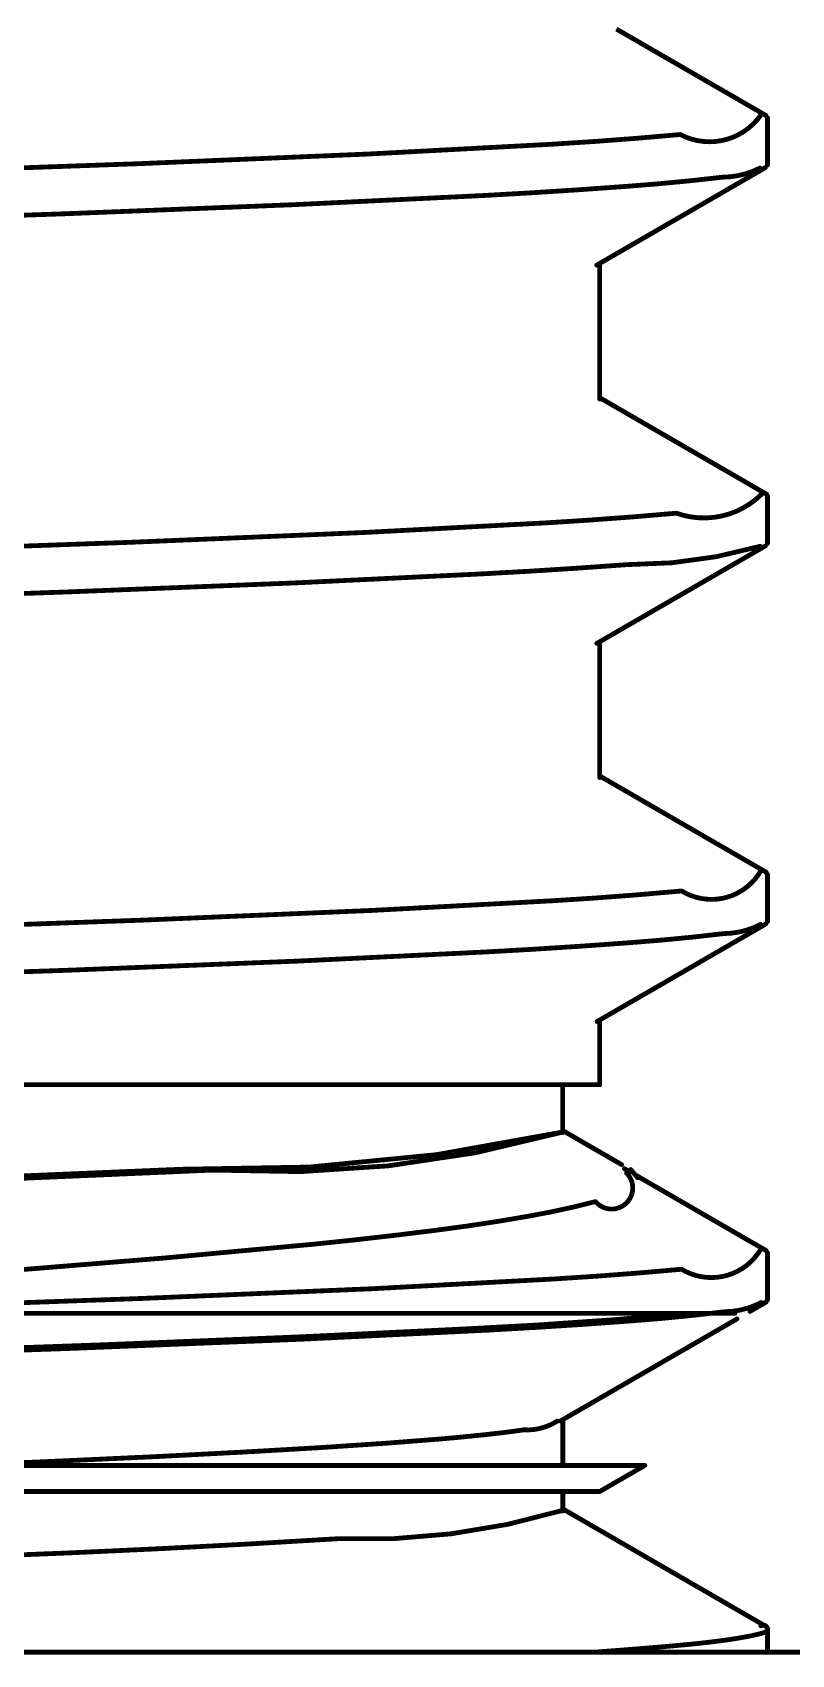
# Model space of a CAD drawing. Header units: inches. Extents: x 90 to 149.8, y 48.7 to 115.2.
# Drawn here: x 122.495 to 124.503, y 99.321 to 103.609 of the extents above; entities that cross this region are included whole.
import ezdxf

# ---------------------------------------------------------------- set-up
doc = ezdxf.new("R2010")
doc.units = ezdxf.units.IN
doc.layers.add('Mechanical 2', color=216, linetype='Continuous')

msp = doc.modelspace()

# ---------------------------------------------------------------- linework, layer by layer
at = {"layer": 'Mechanical 2'}
for points in [[(124.0394, 103.6177, 0.0127, 0.0127, 0), (124.0833, 103.5923, 0.0127, 0.0127, 0)], [(124.0833, 103.5923, 0.0127, 0.0127, 0), (124.1272, 103.5669, 0.0127, 0.0127, 0)], [(124.1272, 103.5669, 0.0127, 0.0127, 0), (124.1712, 103.5415, 0.0127, 0.0127, 0)], [(124.1712, 103.5415, 0.0127, 0.0127, 0), (124.2151, 103.5162, 0.0127, 0.0127, 0)], [(124.2151, 103.5162, 0.0127, 0.0127, 0), (124.259, 103.4908, 0.0127, 0.0127, 0)], [(124.259, 103.4908, 0.0127, 0.0127, 0), (124.303, 103.4654, 0.0127, 0.0127, 0)], [(124.303, 103.4654, 0.0127, 0.0127, 0), (124.3469, 103.44, 0.0127, 0.0127, 0)], [(124.3469, 103.44, 0.0127, 0.0127, 0), (124.4348, 103.3892, 0.0127, 0.0127, 0)], [(124.4214, 103.3902, 0.0127, 0.0127, -0.37765), (124.2083, 103.3388, 0.0127, 0.0127, 0)], [(124.439, 103.2581, 0.0127, 0.0127, 0), (124.439, 103.3831, 0.0127, 0.0127, 0)], [(124.2083, 103.3388, 0.0127, 0.0127, -0.008224), (123.8678, 103.3131, 0.0127, 0.0127, 0)], [(123.3862, 103.2874, 0.0127, 0.0127, 0), (123.8678, 103.3131, 0.0127, 0.0127, 0)], [(122.0522, 103.236, 0.0127, 0.0127, 0), (122.7757, 103.2617, 0.0127, 0.0127, 0)], [(122.7757, 103.2617, 0.0127, 0.0127, 0), (123.3862, 103.2874, 0.0127, 0.0127, 0)], [(124.4194, 103.2502, 0.0127, 0.0127, -0.116021), (124.3196, 103.226, 0.0127, 0.0127, 0)], [(124.3887, 103.2255, 0.0127, 0.0127, 0), (124.4333, 103.2512, 0.0127, 0.0127, 0)], [(124.3196, 103.226, 0.0127, 0.0127, -0.011476), (124.0663, 103.2018, 0.0127, 0.0127, 0)], [(124.3441, 103.1997, 0.0127, 0.0127, 0), (124.3887, 103.2255, 0.0127, 0.0127, 0)], [(123.1853, 103.1533, 0.0127, 0.0127, 0), (123.6867, 103.1775, 0.0127, 0.0127, 0)], [(124.0663, 103.2018, 0.0127, 0.0127, -0.005451), (123.6867, 103.1775, 0.0127, 0.0127, 0)], [(124.255, 103.1482, 0.0127, 0.0127, 0), (124.2996, 103.1739, 0.0127, 0.0127, 0)], [(124.2996, 103.1739, 0.0127, 0.0127, 0), (124.3441, 103.1997, 0.0127, 0.0127, 0)], [(121.8681, 103.1049, 0.0127, 0.0127, 0), (122.5745, 103.1291, 0.0127, 0.0127, 0)], [(122.5745, 103.1291, 0.0127, 0.0127, 0), (123.1853, 103.1533, 0.0127, 0.0127, 0)], [(124.1659, 103.0967, 0.0127, 0.0127, 0), (124.2104, 103.1224, 0.0127, 0.0127, 0)], [(124.2104, 103.1224, 0.0127, 0.0127, 0), (124.255, 103.1482, 0.0127, 0.0127, 0)], [(124.1213, 103.0709, 0.0127, 0.0127, 0), (124.1659, 103.0967, 0.0127, 0.0127, 0)], [(123.9876, 102.9936, 0.0127, 0.0127, 0), (124.0767, 103.0451, 0.0127, 0.0127, 0)], [(124.0767, 103.0451, 0.0127, 0.0127, 0), (124.1213, 103.0709, 0.0127, 0.0127, 0)], [(123.9954, 102.6392, 0.0127, 0.0127, 0), (123.9954, 102.9981, 0.0127, 0.0127, 0)], [(123.9954, 102.643, 0.0127, 0.0127, 0), (124.0396, 102.6175, 0.0127, 0.0127, 0)], [(124.0396, 102.6175, 0.0127, 0.0127, 0), (124.0837, 102.592, 0.0127, 0.0127, 0)], [(124.0837, 102.592, 0.0127, 0.0127, 0), (124.1278, 102.5665, 0.0127, 0.0127, 0)], [(124.1278, 102.5665, 0.0127, 0.0127, 0), (124.1719, 102.541, 0.0127, 0.0127, 0)], [(124.1719, 102.541, 0.0127, 0.0127, 0), (124.216, 102.5155, 0.0127, 0.0127, 0)], [(124.216, 102.5155, 0.0127, 0.0127, 0), (124.2602, 102.49, 0.0127, 0.0127, 0)], [(124.2602, 102.49, 0.0127, 0.0127, 0), (124.3043, 102.4645, 0.0127, 0.0127, 0)], [(124.3043, 102.4645, 0.0127, 0.0127, 0), (124.3484, 102.439, 0.0127, 0.0127, 0)], [(124.3484, 102.439, 0.0127, 0.0127, 0), (124.4366, 102.388, 0.0127, 0.0127, 0)], [(124.4244, 102.389, 0.0127, 0.0127, -0.290541), (124.1983, 102.3378, 0.0127, 0.0127, 0)], [(124.439, 102.2581, 0.0127, 0.0127, 0), (124.439, 102.3831, 0.0127, 0.0127, 0)], [(123.3707, 102.2867, 0.0127, 0.0127, 0), (123.8541, 102.3123, 0.0127, 0.0127, 0)], [(124.1983, 102.3378, 0.0127, 0.0127, -0.007897), (123.8541, 102.3123, 0.0127, 0.0127, 0)], [(122.7599, 102.2611, 0.0127, 0.0127, 0), (123.3707, 102.2867, 0.0127, 0.0127, 0)], [(122.0376, 102.2355, 0.0127, 0.0127, 0), (122.7599, 102.2611, 0.0127, 0.0127, 0)], [(124.4197, 102.2503, 0.0127, 0.0127, -0.071961), (124.0674, 102.2018, 0.0127, 0.0127, 0)], [(124.3442, 102.1997, 0.0127, 0.0127, 0), (124.3888, 102.2255, 0.0127, 0.0127, 0)], [(124.3888, 102.2255, 0.0127, 0.0127, 0), (124.4334, 102.2512, 0.0127, 0.0127, 0)], [(123.1868, 102.1534, 0.0127, 0.0127, 0), (123.6881, 102.1776, 0.0127, 0.0127, 0)], [(124.0674, 102.2018, 0.0127, 0.0127, -0.005466), (123.6881, 102.1776, 0.0127, 0.0127, 0)], [(124.2997, 102.174, 0.0127, 0.0127, 0), (124.3442, 102.1997, 0.0127, 0.0127, 0)], [(122.5759, 102.1292, 0.0127, 0.0127, 0), (123.1868, 102.1534, 0.0127, 0.0127, 0)], [(124.2105, 102.1224, 0.0127, 0.0127, 0), (124.2551, 102.1482, 0.0127, 0.0127, 0)], [(124.2551, 102.1482, 0.0127, 0.0127, 0), (124.2997, 102.174, 0.0127, 0.0127, 0)], [(121.8695, 102.105, 0.0127, 0.0127, 0), (122.5759, 102.1292, 0.0127, 0.0127, 0)], [(124.1214, 102.0709, 0.0127, 0.0127, 0), (124.166, 102.0967, 0.0127, 0.0127, 0)], [(124.166, 102.0967, 0.0127, 0.0127, 0), (124.2105, 102.1224, 0.0127, 0.0127, 0)], [(124.0768, 102.0451, 0.0127, 0.0127, 0), (124.1214, 102.0709, 0.0127, 0.0127, 0)], [(123.9877, 101.9936, 0.0127, 0.0127, 0), (124.0768, 102.0451, 0.0127, 0.0127, 0)], [(123.9954, 101.639, 0.0127, 0.0127, 0), (123.9954, 101.9981, 0.0127, 0.0127, 0)], [(123.9954, 101.6431, 0.0127, 0.0127, 0), (124.0395, 101.6176, 0.0127, 0.0127, 0)], [(124.0395, 101.6176, 0.0127, 0.0127, 0), (124.0835, 101.5922, 0.0127, 0.0127, 0)], [(124.0835, 101.5922, 0.0127, 0.0127, 0), (124.1275, 101.5667, 0.0127, 0.0127, 0)], [(124.1275, 101.5667, 0.0127, 0.0127, 0), (124.1715, 101.5413, 0.0127, 0.0127, 0)], [(124.1715, 101.5413, 0.0127, 0.0127, 0), (124.2156, 101.5158, 0.0127, 0.0127, 0)], [(124.2156, 101.5158, 0.0127, 0.0127, 0), (124.2596, 101.4904, 0.0127, 0.0127, 0)], [(124.2596, 101.4904, 0.0127, 0.0127, 0), (124.3036, 101.4649, 0.0127, 0.0127, 0)], [(124.3036, 101.4649, 0.0127, 0.0127, 0), (124.3477, 101.4395, 0.0127, 0.0127, 0)], [(124.3477, 101.4395, 0.0127, 0.0127, 0), (124.4357, 101.3886, 0.0127, 0.0127, 0)], [(124.4203, 101.3907, 0.0127, 0.0127, -0.419215), (124.2121, 101.3392, 0.0127, 0.0127, 0)], [(124.439, 101.2581, 0.0127, 0.0127, 0), (124.439, 101.3831, 0.0127, 0.0127, 0)], [(124.2121, 101.3392, 0.0127, 0.0127, -0.008352), (123.8729, 101.3134, 0.0127, 0.0127, 0)], [(122.7816, 101.2619, 0.0127, 0.0127, 0), (123.3921, 101.2877, 0.0127, 0.0127, 0)], [(123.3921, 101.2877, 0.0127, 0.0127, 0), (123.8729, 101.3134, 0.0127, 0.0127, 0)], [(122.0577, 101.2361, 0.0127, 0.0127, 0), (122.7816, 101.2619, 0.0127, 0.0127, 0)], [(124.421, 101.2508, 0.0127, 0.0127, -0.11862), (124.3238, 101.2265, 0.0127, 0.0127, 0)], [(124.3898, 101.226, 0.0127, 0.0127, 0), (124.4343, 101.2518, 0.0127, 0.0127, 0)], [(124.0729, 101.2023, 0.0127, 0.0127, -0.005539), (123.6947, 101.178, 0.0127, 0.0127, 0)], [(124.3238, 101.2265, 0.0127, 0.0127, -0.011904), (124.0729, 101.2023, 0.0127, 0.0127, 0)], [(124.3006, 101.1745, 0.0127, 0.0127, 0), (124.3452, 101.2002, 0.0127, 0.0127, 0)], [(124.3452, 101.2002, 0.0127, 0.0127, 0), (124.3898, 101.226, 0.0127, 0.0127, 0)], [(122.5831, 101.1294, 0.0127, 0.0127, 0), (123.1941, 101.1537, 0.0127, 0.0127, 0)], [(123.1941, 101.1537, 0.0127, 0.0127, 0), (123.6947, 101.178, 0.0127, 0.0127, 0)], [(124.2115, 101.1229, 0.0127, 0.0127, 0), (124.256, 101.1487, 0.0127, 0.0127, 0)], [(124.256, 101.1487, 0.0127, 0.0127, 0), (124.3006, 101.1745, 0.0127, 0.0127, 0)], [(121.8759, 101.1052, 0.0127, 0.0127, 0), (122.5831, 101.1294, 0.0127, 0.0127, 0)], [(124.1669, 101.0972, 0.0127, 0.0127, 0), (124.2115, 101.1229, 0.0127, 0.0127, 0)], [(124.0778, 101.0457, 0.0127, 0.0127, 0), (124.1223, 101.0714, 0.0127, 0.0127, 0)], [(124.1223, 101.0714, 0.0127, 0.0127, 0), (124.1669, 101.0972, 0.0127, 0.0127, 0)], [(123.9886, 100.9941, 0.0127, 0.0127, 0), (124.0778, 101.0457, 0.0127, 0.0127, 0)], [(123.9954, 100.827, 0.0127, 0.0127, 0), (123.9954, 100.9981, 0.0127, 0.0127, 0)], [(120.9607, 100.827, 0.0127, 0.0127, 0), (123.9954, 100.827, 0.0127, 0.0127, 0)], [(123.8972, 100.7005, 0.0127, 0.0127, 0), (123.8972, 100.827, 0.0127, 0.0127, 0)], [(123.8972, 100.7019, 0.0127, 0.0127, -0.060161), (122.8881, 100.6035, 0.0127, 0.0127, 0)], [(123.8937, 100.7008, 0.0127, 0.0127, -0.083409), (122.9703, 100.6013, 0.0127, 0.0127, 0)], [(123.8972, 100.706, 0.0127, 0.0127, 0), (124.0532, 100.6158, 0.0127, 0.0127, 0)], [(121.7158, 100.5543, 0.0127, 0.0127, 0), (122.8881, 100.6035, 0.0127, 0.0127, 0)], [(121.8142, 100.5515, 0.0127, 0.0127, 0), (122.9703, 100.6013, 0.0127, 0.0127, 0)], [(124.0664, 100.5934, 0.0127, 0.0127, -1.041909), (123.9841, 100.5181, 0.0127, 0.0127, 0)], [(124.0607, 100.6051, 0.0127, 0.0127, 0), (124.0754, 100.5966, 0.0127, 0.0127, 0)], [(124.0773, 100.6027, 0.0127, 0.0127, 0), (124.0959, 100.581, 0.0127, 0.0127, 0)], [(124.0895, 100.5885, 0.0127, 0.0127, 0), (124.1241, 100.5685, 0.0127, 0.0127, 0)], [(124.1241, 100.5685, 0.0127, 0.0127, 0), (124.1933, 100.5285, 0.0127, 0.0127, 0)], [(123.9841, 100.5181, 0.0127, 0.0127, -0.020291), (123.8112, 100.4802, 0.0127, 0.0127, 0)], [(124.1933, 100.5285, 0.0127, 0.0127, 0), (124.2279, 100.5085, 0.0127, 0.0127, 0)], [(124.2279, 100.5085, 0.0127, 0.0127, 0), (124.2624, 100.4885, 0.0127, 0.0127, 0)], [(123.8112, 100.4802, 0.0127, 0.0127, -0.012802), (123.5624, 100.4423, 0.0127, 0.0127, 0)], [(124.2624, 100.4885, 0.0127, 0.0127, 0), (124.297, 100.4685, 0.0127, 0.0127, 0)], [(124.297, 100.4685, 0.0127, 0.0127, 0), (124.3316, 100.4485, 0.0127, 0.0127, 0)], [(123.5624, 100.4423, 0.0127, 0.0127, -0.007043), (123.2372, 100.4053, 0.0127, 0.0127, 0)], [(124.3316, 100.4485, 0.0127, 0.0127, 0), (124.3662, 100.4285, 0.0127, 0.0127, 0)], [(124.3662, 100.4285, 0.0127, 0.0127, 0), (124.4354, 100.3886, 0.0127, 0.0127, 0)], [(122.8434, 100.3689, 0.0127, 0.0127, 0), (123.2372, 100.4053, 0.0127, 0.0127, 0)], [(124.4204, 100.3907, 0.0127, 0.0127, -0.415912), (124.2118, 100.3392, 0.0127, 0.0127, 0)], [(124.439, 100.2581, 0.0127, 0.0127, 0), (124.439, 100.3831, 0.0127, 0.0127, 0)], [(122.3866, 100.3317, 0.0127, 0.0127, 0), (122.8434, 100.3689, 0.0127, 0.0127, 0)], [(124.2118, 100.3392, 0.0127, 0.0127, -0.008342), (123.8725, 100.3134, 0.0127, 0.0127, 0)], [(123.3916, 100.2876, 0.0127, 0.0127, 0), (123.8725, 100.3134, 0.0127, 0.0127, 0)], [(122.0573, 100.2361, 0.0127, 0.0127, 0), (122.7812, 100.2619, 0.0127, 0.0127, 0)], [(122.7812, 100.2619, 0.0127, 0.0127, 0), (123.3916, 100.2876, 0.0127, 0.0127, 0)], [(124.4222, 100.2513, 0.0127, 0.0127, -0.120455), (124.3271, 100.227, 0.0127, 0.0127, 0)], [(124.3925, 100.2276, 0.0127, 0.0127, 0), (124.4351, 100.2522, 0.0127, 0.0127, 0)], [(121.4391, 100.2228, 0.0127, 0.0127, 0), (124.3526, 100.2228, 0.0127, 0.0127, 0)], [(124.2345, 100.2228, 0.0127, 0.0127, -0.011223), (123.6351, 100.1812, 0.0127, 0.0127, 0)], [(124.3271, 100.227, 0.0127, 0.0127, -0.012255), (124.0779, 100.2026, 0.0127, 0.0127, 0)], [(124.3119, 100.181, 0.0127, 0.0127, 0), (124.3586, 100.208, 0.0127, 0.0127, 0)], [(123.199, 100.1603, 0.0127, 0.0127, 0), (123.6351, 100.1812, 0.0127, 0.0127, 0)], [(123.2008, 100.154, 0.0127, 0.0127, 0), (123.701, 100.1783, 0.0127, 0.0127, 0)], [(124.0779, 100.2026, 0.0127, 0.0127, -0.005609), (123.701, 100.1783, 0.0127, 0.0127, 0)], [(124.2652, 100.154, 0.0127, 0.0127, 0), (124.3119, 100.181, 0.0127, 0.0127, 0)], [(121.882, 100.1054, 0.0127, 0.0127, 0), (122.5898, 100.1297, 0.0127, 0.0127, 0)], [(122.0915, 100.1187, 0.0127, 0.0127, 0), (122.6815, 100.1395, 0.0127, 0.0127, 0)], [(122.5898, 100.1297, 0.0127, 0.0127, 0), (123.2008, 100.154, 0.0127, 0.0127, 0)], [(122.6815, 100.1395, 0.0127, 0.0127, 0), (123.199, 100.1603, 0.0127, 0.0127, 0)], [(124.1251, 100.073, 0.0127, 0.0127, 0), (124.2185, 100.127, 0.0127, 0.0127, 0)], [(124.2185, 100.127, 0.0127, 0.0127, 0), (124.2652, 100.154, 0.0127, 0.0127, 0)], [(124.0317, 100.0191, 0.0127, 0.0127, 0), (124.0784, 100.046, 0.0127, 0.0127, 0)], [(124.0784, 100.046, 0.0127, 0.0127, 0), (124.1251, 100.073, 0.0127, 0.0127, 0)], [(123.8916, 99.9381, 0.0127, 0.0127, 0), (123.985, 99.9921, 0.0127, 0.0127, 0)], [(123.985, 99.9921, 0.0127, 0.0127, 0), (124.0317, 100.0191, 0.0127, 0.0127, 0)], [(123.7948, 99.9146, 0.0127, 0.0127, -0.00779), (123.7011, 99.9029, 0.0127, 0.0127, 0)], [(123.8835, 99.9381, 0.0127, 0.0127, -0.157006), (123.7948, 99.9146, 0.0127, 0.0127, 0)], [(123.8977, 99.8206, 0.0127, 0.0127, 0), (123.8977, 99.9416, 0.0127, 0.0127, 0)], [(123.0526, 99.8559, 0.0127, 0.0127, 0), (123.2548, 99.8676, 0.0127, 0.0127, 0)], [(123.2548, 99.8676, 0.0127, 0.0127, 0), (123.4316, 99.8794, 0.0127, 0.0127, 0)], [(123.4316, 99.8794, 0.0127, 0.0127, 0), (123.5809, 99.8911, 0.0127, 0.0127, 0)], [(123.7011, 99.9029, 0.0127, 0.0127, -0.005899), (123.5809, 99.8911, 0.0127, 0.0127, 0)], [(118.4328, 99.8206, 0.0127, 0.0127, 0), (124.1146, 99.8206, 0.0127, 0.0127, 0)], [(122.2989, 99.8206, 0.0127, 0.0127, 0), (122.5712, 99.8324, 0.0127, 0.0127, 0)], [(122.5712, 99.8324, 0.0127, 0.0127, 0), (122.8254, 99.8441, 0.0127, 0.0127, 0)], [(122.8254, 99.8441, 0.0127, 0.0127, 0), (123.0526, 99.8559, 0.0127, 0.0127, 0)], [(123.9954, 99.7517, 0.0127, 0.0127, 0), (124.1146, 99.8206, 0.0127, 0.0127, 0)], [(118.2034, 99.7517, 0.0127, 0.0127, 0), (123.9954, 99.7517, 0.0127, 0.0127, 0)], [(123.8977, 99.7004, 0.0127, 0.0127, 0), (123.8977, 99.7517, 0.0127, 0.0127, 0)], [(123.8974, 99.7017, 0.0127, 0.0127, -0.081924), (123.3017, 99.6268, 0.0127, 0.0127, 0)], [(123.8977, 99.7057, 0.0127, 0.0127, 0), (123.9515, 99.6745, 0.0127, 0.0127, 0)], [(123.9515, 99.6745, 0.0127, 0.0127, 0), (124.0054, 99.6434, 0.0127, 0.0127, 0)], [(123.3017, 99.6268, 0.0127, 0.0127, -0.004774), (122.5905, 99.5893, 0.0127, 0.0127, 0)], [(124.0054, 99.6434, 0.0127, 0.0127, 0), (124.0592, 99.6123, 0.0127, 0.0127, 0)], [(124.0592, 99.6123, 0.0127, 0.0127, 0), (124.1131, 99.5811, 0.0127, 0.0127, 0)], [(121.649, 99.5518, 0.0127, 0.0127, 0), (122.5905, 99.5893, 0.0127, 0.0127, 0)], [(124.1131, 99.5811, 0.0127, 0.0127, 0), (124.1669, 99.55, 0.0127, 0.0127, 0)], [(124.1669, 99.55, 0.0127, 0.0127, 0), (124.2208, 99.5189, 0.0127, 0.0127, 0)], [(124.2208, 99.5189, 0.0127, 0.0127, 0), (124.2747, 99.4878, 0.0127, 0.0127, 0)], [(124.2747, 99.4878, 0.0127, 0.0127, 0), (124.3285, 99.4566, 0.0127, 0.0127, 0)], [(124.3285, 99.4566, 0.0127, 0.0127, 0), (124.4362, 99.3944, 0.0127, 0.0127, 0)], [(124.4215, 99.3966, 0.0127, 0.0127, -0.752623), (124.4381, 99.3827, 0.0127, 0.0127, 0)], [(124.159, 99.3409, 0.0127, 0.0127, 0), (124.2351, 99.3479, 0.0127, 0.0127, 0)], [(124.2976, 99.3548, 0.0127, 0.0127, -0.00594), (124.2351, 99.3479, 0.0127, 0.0127, 0)], [(124.3479, 99.3618, 0.0127, 0.0127, -0.007564), (124.2976, 99.3548, 0.0127, 0.0127, 0)], [(124.3882, 99.3688, 0.0127, 0.0127, -0.009211), (124.3479, 99.3618, 0.0127, 0.0127, 0)], [(124.4195, 99.3757, 0.0127, 0.0127, -0.01745), (124.3882, 99.3688, 0.0127, 0.0127, 0)], [(124.4381, 99.3827, 0.0127, 0.0127, -0.070193), (124.4195, 99.3757, 0.0127, 0.0127, 0)], [(124.439, 99.327, 0.0127, 0.0127, 0), (124.439, 99.3895, 0.0127, 0.0127, 0)], [(111.939, 99.327, 0.0127, 0.0127, 0), (124.939, 99.327, 0.0127, 0.0127, 0)], [(123.9823, 99.327, 0.0127, 0.0127, 0), (124.0731, 99.334, 0.0127, 0.0127, 0)], [(124.0731, 99.334, 0.0127, 0.0127, 0), (124.159, 99.3409, 0.0127, 0.0127, 0)]]:
    msp.add_lwpolyline(points, format="xyseb", dxfattribs=at)
for points in [[(124.0801, 103.5923, 0.00635, 0.00635, 1), (124.0865, 103.5923, 0.00635, 0.00635, 1)], [(124.0801, 103.5923, 0.00635, 0.00635, 1), (124.0865, 103.5923, 0.00635, 0.00635, 1)], [(124.1241, 103.5669, 0.00635, 0.00635, 1), (124.1304, 103.5669, 0.00635, 0.00635, 1)], [(124.1241, 103.5669, 0.00635, 0.00635, 1), (124.1304, 103.5669, 0.00635, 0.00635, 1)], [(124.168, 103.5415, 0.00635, 0.00635, 1), (124.1743, 103.5415, 0.00635, 0.00635, 1)], [(124.168, 103.5415, 0.00635, 0.00635, 1), (124.1743, 103.5415, 0.00635, 0.00635, 1)], [(124.2119, 103.5162, 0.00635, 0.00635, 1), (124.2183, 103.5162, 0.00635, 0.00635, 1)], [(124.2119, 103.5162, 0.00635, 0.00635, 1), (124.2183, 103.5162, 0.00635, 0.00635, 1)], [(124.2559, 103.4908, 0.00635, 0.00635, 1), (124.2622, 103.4908, 0.00635, 0.00635, 1)], [(124.2559, 103.4908, 0.00635, 0.00635, 1), (124.2622, 103.4908, 0.00635, 0.00635, 1)], [(124.2998, 103.4654, 0.00635, 0.00635, 1), (124.3061, 103.4654, 0.00635, 0.00635, 1)], [(124.2998, 103.4654, 0.00635, 0.00635, 1), (124.3061, 103.4654, 0.00635, 0.00635, 1)], [(124.3437, 103.44, 0.00635, 0.00635, 1), (124.3501, 103.44, 0.00635, 0.00635, 1)], [(124.3437, 103.44, 0.00635, 0.00635, 1), (124.3501, 103.44, 0.00635, 0.00635, 1)], [(124.4182, 103.3902, 0.00635, 0.00635, 1), (124.4246, 103.3902, 0.00635, 0.00635, 1)], [(124.4316, 103.3892, 0.00635, 0.00635, 1), (124.438, 103.3892, 0.00635, 0.00635, 1)], [(124.4358, 103.3831, 0.00635, 0.00635, 1), (124.4422, 103.3831, 0.00635, 0.00635, 1)], [(124.2052, 103.3388, 0.00635, 0.00635, 1), (124.2115, 103.3388, 0.00635, 0.00635, 1)], [(124.2052, 103.3388, 0.00635, 0.00635, 1), (124.2115, 103.3388, 0.00635, 0.00635, 1)], [(123.8646, 103.3131, 0.00635, 0.00635, 1), (123.8709, 103.3131, 0.00635, 0.00635, 1)], [(123.8646, 103.3131, 0.00635, 0.00635, 1), (123.8709, 103.3131, 0.00635, 0.00635, 1)], [(122.7725, 103.2617, 0.00635, 0.00635, 1), (122.7788, 103.2617, 0.00635, 0.00635, 1)], [(122.7725, 103.2617, 0.00635, 0.00635, 1), (122.7788, 103.2617, 0.00635, 0.00635, 1)], [(123.383, 103.2874, 0.00635, 0.00635, 1), (123.3894, 103.2874, 0.00635, 0.00635, 1)], [(123.383, 103.2874, 0.00635, 0.00635, 1), (123.3894, 103.2874, 0.00635, 0.00635, 1)], [(124.4163, 103.2502, 0.00635, 0.00635, 1), (124.4226, 103.2502, 0.00635, 0.00635, 1)], [(124.4301, 103.2512, 0.00635, 0.00635, 1), (124.4364, 103.2512, 0.00635, 0.00635, 1)], [(124.4358, 103.2581, 0.00635, 0.00635, 1), (124.4422, 103.2581, 0.00635, 0.00635, 1)], [(124.3165, 103.226, 0.00635, 0.00635, 1), (124.3228, 103.226, 0.00635, 0.00635, 1)], [(124.3165, 103.226, 0.00635, 0.00635, 1), (124.3228, 103.226, 0.00635, 0.00635, 1)], [(124.3855, 103.2255, 0.00635, 0.00635, 1), (124.3919, 103.2255, 0.00635, 0.00635, 1)], [(124.3855, 103.2255, 0.00635, 0.00635, 1), (124.3919, 103.2255, 0.00635, 0.00635, 1)], [(123.6835, 103.1775, 0.00635, 0.00635, 1), (123.6899, 103.1775, 0.00635, 0.00635, 1)], [(123.6835, 103.1775, 0.00635, 0.00635, 1), (123.6899, 103.1775, 0.00635, 0.00635, 1)], [(124.0631, 103.2018, 0.00635, 0.00635, 1), (124.0695, 103.2018, 0.00635, 0.00635, 1)], [(124.0631, 103.2018, 0.00635, 0.00635, 1), (124.0695, 103.2018, 0.00635, 0.00635, 1)], [(124.2964, 103.1739, 0.00635, 0.00635, 1), (124.3027, 103.1739, 0.00635, 0.00635, 1)], [(124.2964, 103.1739, 0.00635, 0.00635, 1), (124.3027, 103.1739, 0.00635, 0.00635, 1)], [(124.341, 103.1997, 0.00635, 0.00635, 1), (124.3473, 103.1997, 0.00635, 0.00635, 1)], [(124.341, 103.1997, 0.00635, 0.00635, 1), (124.3473, 103.1997, 0.00635, 0.00635, 1)], [(122.5713, 103.1291, 0.00635, 0.00635, 1), (122.5776, 103.1291, 0.00635, 0.00635, 1)], [(122.5713, 103.1291, 0.00635, 0.00635, 1), (122.5776, 103.1291, 0.00635, 0.00635, 1)], [(123.1822, 103.1533, 0.00635, 0.00635, 1), (123.1885, 103.1533, 0.00635, 0.00635, 1)], [(123.1822, 103.1533, 0.00635, 0.00635, 1), (123.1885, 103.1533, 0.00635, 0.00635, 1)], [(124.2072, 103.1224, 0.00635, 0.00635, 1), (124.2136, 103.1224, 0.00635, 0.00635, 1)], [(124.2072, 103.1224, 0.00635, 0.00635, 1), (124.2136, 103.1224, 0.00635, 0.00635, 1)], [(124.2518, 103.1482, 0.00635, 0.00635, 1), (124.2582, 103.1482, 0.00635, 0.00635, 1)], [(124.2518, 103.1482, 0.00635, 0.00635, 1), (124.2582, 103.1482, 0.00635, 0.00635, 1)], [(124.1627, 103.0967, 0.00635, 0.00635, 1), (124.169, 103.0967, 0.00635, 0.00635, 1)], [(124.1627, 103.0967, 0.00635, 0.00635, 1), (124.169, 103.0967, 0.00635, 0.00635, 1)], [(124.0735, 103.0451, 0.00635, 0.00635, 1), (124.0799, 103.0451, 0.00635, 0.00635, 1)], [(124.0735, 103.0451, 0.00635, 0.00635, 1), (124.0799, 103.0451, 0.00635, 0.00635, 1)], [(124.1181, 103.0709, 0.00635, 0.00635, 1), (124.1245, 103.0709, 0.00635, 0.00635, 1)], [(124.1181, 103.0709, 0.00635, 0.00635, 1), (124.1245, 103.0709, 0.00635, 0.00635, 1)], [(123.9844, 102.9936, 0.00635, 0.00635, 1), (123.9908, 102.9936, 0.00635, 0.00635, 1)], [(123.9923, 102.9981, 0.00635, 0.00635, 1), (123.9986, 102.9981, 0.00635, 0.00635, 1)], [(123.9923, 102.643, 0.00635, 0.00635, 1), (123.9986, 102.643, 0.00635, 0.00635, 1)], [(123.9923, 102.6392, 0.00635, 0.00635, 1), (123.9986, 102.6392, 0.00635, 0.00635, 1)], [(124.0364, 102.6175, 0.00635, 0.00635, 1), (124.0427, 102.6175, 0.00635, 0.00635, 1)], [(124.0364, 102.6175, 0.00635, 0.00635, 1), (124.0427, 102.6175, 0.00635, 0.00635, 1)], [(124.0805, 102.592, 0.00635, 0.00635, 1), (124.0869, 102.592, 0.00635, 0.00635, 1)], [(124.0805, 102.592, 0.00635, 0.00635, 1), (124.0869, 102.592, 0.00635, 0.00635, 1)], [(124.1246, 102.5665, 0.00635, 0.00635, 1), (124.131, 102.5665, 0.00635, 0.00635, 1)], [(124.1246, 102.5665, 0.00635, 0.00635, 1), (124.131, 102.5665, 0.00635, 0.00635, 1)], [(124.1687, 102.541, 0.00635, 0.00635, 1), (124.1751, 102.541, 0.00635, 0.00635, 1)], [(124.1687, 102.541, 0.00635, 0.00635, 1), (124.1751, 102.541, 0.00635, 0.00635, 1)], [(124.2129, 102.5155, 0.00635, 0.00635, 1), (124.2192, 102.5155, 0.00635, 0.00635, 1)], [(124.2129, 102.5155, 0.00635, 0.00635, 1), (124.2192, 102.5155, 0.00635, 0.00635, 1)], [(124.257, 102.49, 0.00635, 0.00635, 1), (124.2633, 102.49, 0.00635, 0.00635, 1)], [(124.257, 102.49, 0.00635, 0.00635, 1), (124.2633, 102.49, 0.00635, 0.00635, 1)], [(124.3011, 102.4645, 0.00635, 0.00635, 1), (124.3075, 102.4645, 0.00635, 0.00635, 1)], [(124.3011, 102.4645, 0.00635, 0.00635, 1), (124.3075, 102.4645, 0.00635, 0.00635, 1)], [(124.3452, 102.439, 0.00635, 0.00635, 1), (124.3516, 102.439, 0.00635, 0.00635, 1)], [(124.3452, 102.439, 0.00635, 0.00635, 1), (124.3516, 102.439, 0.00635, 0.00635, 1)], [(124.4212, 102.389, 0.00635, 0.00635, 1), (124.4276, 102.389, 0.00635, 0.00635, 1)], [(124.4335, 102.388, 0.00635, 0.00635, 1), (124.4398, 102.388, 0.00635, 0.00635, 1)], [(124.4358, 102.3831, 0.00635, 0.00635, 1), (124.4422, 102.3831, 0.00635, 0.00635, 1)], [(123.8509, 102.3123, 0.00635, 0.00635, 1), (123.8573, 102.3123, 0.00635, 0.00635, 1)], [(123.8509, 102.3123, 0.00635, 0.00635, 1), (123.8573, 102.3123, 0.00635, 0.00635, 1)], [(124.1951, 102.3378, 0.00635, 0.00635, 1), (124.2015, 102.3378, 0.00635, 0.00635, 1)], [(124.1951, 102.3378, 0.00635, 0.00635, 1), (124.2015, 102.3378, 0.00635, 0.00635, 1)], [(123.3675, 102.2867, 0.00635, 0.00635, 1), (123.3738, 102.2867, 0.00635, 0.00635, 1)], [(123.3675, 102.2867, 0.00635, 0.00635, 1), (123.3738, 102.2867, 0.00635, 0.00635, 1)], [(122.7567, 102.2611, 0.00635, 0.00635, 1), (122.763, 102.2611, 0.00635, 0.00635, 1)], [(122.7567, 102.2611, 0.00635, 0.00635, 1), (122.763, 102.2611, 0.00635, 0.00635, 1)], [(124.3856, 102.2255, 0.00635, 0.00635, 1), (124.392, 102.2255, 0.00635, 0.00635, 1)], [(124.3856, 102.2255, 0.00635, 0.00635, 1), (124.392, 102.2255, 0.00635, 0.00635, 1)], [(124.4165, 102.2503, 0.00635, 0.00635, 1), (124.4229, 102.2503, 0.00635, 0.00635, 1)], [(124.4302, 102.2512, 0.00635, 0.00635, 1), (124.4366, 102.2512, 0.00635, 0.00635, 1)], [(124.4358, 102.2581, 0.00635, 0.00635, 1), (124.4422, 102.2581, 0.00635, 0.00635, 1)], [(123.6849, 102.1776, 0.00635, 0.00635, 1), (123.6913, 102.1776, 0.00635, 0.00635, 1)], [(123.6849, 102.1776, 0.00635, 0.00635, 1), (123.6913, 102.1776, 0.00635, 0.00635, 1)], [(124.0643, 102.2018, 0.00635, 0.00635, 1), (124.0706, 102.2018, 0.00635, 0.00635, 1)], [(124.0643, 102.2018, 0.00635, 0.00635, 1), (124.0706, 102.2018, 0.00635, 0.00635, 1)], [(124.3411, 102.1997, 0.00635, 0.00635, 1), (124.3474, 102.1997, 0.00635, 0.00635, 1)], [(124.3411, 102.1997, 0.00635, 0.00635, 1), (124.3474, 102.1997, 0.00635, 0.00635, 1)], [(123.1837, 102.1534, 0.00635, 0.00635, 1), (123.19, 102.1534, 0.00635, 0.00635, 1)], [(123.1837, 102.1534, 0.00635, 0.00635, 1), (123.19, 102.1534, 0.00635, 0.00635, 1)], [(124.2519, 102.1482, 0.00635, 0.00635, 1), (124.2583, 102.1482, 0.00635, 0.00635, 1)], [(124.2519, 102.1482, 0.00635, 0.00635, 1), (124.2583, 102.1482, 0.00635, 0.00635, 1)], [(124.2965, 102.174, 0.00635, 0.00635, 1), (124.3028, 102.174, 0.00635, 0.00635, 1)], [(124.2965, 102.174, 0.00635, 0.00635, 1), (124.3028, 102.174, 0.00635, 0.00635, 1)], [(122.5728, 102.1292, 0.00635, 0.00635, 1), (122.5791, 102.1292, 0.00635, 0.00635, 1)], [(122.5728, 102.1292, 0.00635, 0.00635, 1), (122.5791, 102.1292, 0.00635, 0.00635, 1)], [(124.1628, 102.0967, 0.00635, 0.00635, 1), (124.1691, 102.0967, 0.00635, 0.00635, 1)], [(124.1628, 102.0967, 0.00635, 0.00635, 1), (124.1691, 102.0967, 0.00635, 0.00635, 1)], [(124.2074, 102.1224, 0.00635, 0.00635, 1), (124.2137, 102.1224, 0.00635, 0.00635, 1)], [(124.2074, 102.1224, 0.00635, 0.00635, 1), (124.2137, 102.1224, 0.00635, 0.00635, 1)], [(124.1182, 102.0709, 0.00635, 0.00635, 1), (124.1246, 102.0709, 0.00635, 0.00635, 1)], [(124.1182, 102.0709, 0.00635, 0.00635, 1), (124.1246, 102.0709, 0.00635, 0.00635, 1)], [(124.0737, 102.0451, 0.00635, 0.00635, 1), (124.08, 102.0451, 0.00635, 0.00635, 1)], [(124.0737, 102.0451, 0.00635, 0.00635, 1), (124.08, 102.0451, 0.00635, 0.00635, 1)], [(123.9845, 101.9936, 0.00635, 0.00635, 1), (123.9909, 101.9936, 0.00635, 0.00635, 1)], [(123.9923, 101.9981, 0.00635, 0.00635, 1), (123.9986, 101.9981, 0.00635, 0.00635, 1)], [(123.9923, 101.6431, 0.00635, 0.00635, 1), (123.9986, 101.6431, 0.00635, 0.00635, 1)], [(123.9923, 101.639, 0.00635, 0.00635, 1), (123.9986, 101.639, 0.00635, 0.00635, 1)], [(124.0363, 101.6176, 0.00635, 0.00635, 1), (124.0426, 101.6176, 0.00635, 0.00635, 1)], [(124.0363, 101.6176, 0.00635, 0.00635, 1), (124.0426, 101.6176, 0.00635, 0.00635, 1)], [(124.0803, 101.5922, 0.00635, 0.00635, 1), (124.0867, 101.5922, 0.00635, 0.00635, 1)], [(124.0803, 101.5922, 0.00635, 0.00635, 1), (124.0867, 101.5922, 0.00635, 0.00635, 1)], [(124.1243, 101.5667, 0.00635, 0.00635, 1), (124.1307, 101.5667, 0.00635, 0.00635, 1)], [(124.1243, 101.5667, 0.00635, 0.00635, 1), (124.1307, 101.5667, 0.00635, 0.00635, 1)], [(124.1684, 101.5413, 0.00635, 0.00635, 1), (124.1747, 101.5413, 0.00635, 0.00635, 1)], [(124.1684, 101.5413, 0.00635, 0.00635, 1), (124.1747, 101.5413, 0.00635, 0.00635, 1)], [(124.2124, 101.5158, 0.00635, 0.00635, 1), (124.2188, 101.5158, 0.00635, 0.00635, 1)], [(124.2124, 101.5158, 0.00635, 0.00635, 1), (124.2188, 101.5158, 0.00635, 0.00635, 1)], [(124.2564, 101.4904, 0.00635, 0.00635, 1), (124.2628, 101.4904, 0.00635, 0.00635, 1)], [(124.2564, 101.4904, 0.00635, 0.00635, 1), (124.2628, 101.4904, 0.00635, 0.00635, 1)], [(124.3005, 101.4649, 0.00635, 0.00635, 1), (124.3068, 101.4649, 0.00635, 0.00635, 1)], [(124.3005, 101.4649, 0.00635, 0.00635, 1), (124.3068, 101.4649, 0.00635, 0.00635, 1)], [(124.3445, 101.4395, 0.00635, 0.00635, 1), (124.3508, 101.4395, 0.00635, 0.00635, 1)], [(124.3445, 101.4395, 0.00635, 0.00635, 1), (124.3508, 101.4395, 0.00635, 0.00635, 1)], [(124.4171, 101.3907, 0.00635, 0.00635, 1), (124.4235, 101.3907, 0.00635, 0.00635, 1)], [(124.4325, 101.3886, 0.00635, 0.00635, 1), (124.4389, 101.3886, 0.00635, 0.00635, 1)], [(124.4358, 101.3831, 0.00635, 0.00635, 1), (124.4422, 101.3831, 0.00635, 0.00635, 1)], [(124.2089, 101.3392, 0.00635, 0.00635, 1), (124.2153, 101.3392, 0.00635, 0.00635, 1)], [(124.2089, 101.3392, 0.00635, 0.00635, 1), (124.2153, 101.3392, 0.00635, 0.00635, 1)], [(123.3889, 101.2877, 0.00635, 0.00635, 1), (123.3952, 101.2877, 0.00635, 0.00635, 1)], [(123.3889, 101.2877, 0.00635, 0.00635, 1), (123.3952, 101.2877, 0.00635, 0.00635, 1)], [(123.8697, 101.3134, 0.00635, 0.00635, 1), (123.8761, 101.3134, 0.00635, 0.00635, 1)], [(123.8697, 101.3134, 0.00635, 0.00635, 1), (123.8761, 101.3134, 0.00635, 0.00635, 1)], [(122.7784, 101.2619, 0.00635, 0.00635, 1), (122.7848, 101.2619, 0.00635, 0.00635, 1)], [(122.7784, 101.2619, 0.00635, 0.00635, 1), (122.7848, 101.2619, 0.00635, 0.00635, 1)], [(124.4178, 101.2508, 0.00635, 0.00635, 1), (124.4242, 101.2508, 0.00635, 0.00635, 1)], [(124.4312, 101.2518, 0.00635, 0.00635, 1), (124.4375, 101.2518, 0.00635, 0.00635, 1)], [(124.4358, 101.2581, 0.00635, 0.00635, 1), (124.4422, 101.2581, 0.00635, 0.00635, 1)], [(124.0697, 101.2023, 0.00635, 0.00635, 1), (124.076, 101.2023, 0.00635, 0.00635, 1)], [(124.0697, 101.2023, 0.00635, 0.00635, 1), (124.076, 101.2023, 0.00635, 0.00635, 1)], [(124.3207, 101.2265, 0.00635, 0.00635, 1), (124.327, 101.2265, 0.00635, 0.00635, 1)], [(124.3207, 101.2265, 0.00635, 0.00635, 1), (124.327, 101.2265, 0.00635, 0.00635, 1)], [(124.342, 101.2002, 0.00635, 0.00635, 1), (124.3484, 101.2002, 0.00635, 0.00635, 1)], [(124.342, 101.2002, 0.00635, 0.00635, 1), (124.3484, 101.2002, 0.00635, 0.00635, 1)], [(124.3866, 101.226, 0.00635, 0.00635, 1), (124.3929, 101.226, 0.00635, 0.00635, 1)], [(124.3866, 101.226, 0.00635, 0.00635, 1), (124.3929, 101.226, 0.00635, 0.00635, 1)], [(123.1909, 101.1537, 0.00635, 0.00635, 1), (123.1972, 101.1537, 0.00635, 0.00635, 1)], [(123.1909, 101.1537, 0.00635, 0.00635, 1), (123.1972, 101.1537, 0.00635, 0.00635, 1)], [(123.6916, 101.178, 0.00635, 0.00635, 1), (123.6979, 101.178, 0.00635, 0.00635, 1)], [(123.6916, 101.178, 0.00635, 0.00635, 1), (123.6979, 101.178, 0.00635, 0.00635, 1)], [(124.2529, 101.1487, 0.00635, 0.00635, 1), (124.2592, 101.1487, 0.00635, 0.00635, 1)], [(124.2529, 101.1487, 0.00635, 0.00635, 1), (124.2592, 101.1487, 0.00635, 0.00635, 1)], [(124.2974, 101.1745, 0.00635, 0.00635, 1), (124.3038, 101.1745, 0.00635, 0.00635, 1)], [(124.2974, 101.1745, 0.00635, 0.00635, 1), (124.3038, 101.1745, 0.00635, 0.00635, 1)], [(122.5799, 101.1294, 0.00635, 0.00635, 1), (122.5862, 101.1294, 0.00635, 0.00635, 1)], [(122.5799, 101.1294, 0.00635, 0.00635, 1), (122.5862, 101.1294, 0.00635, 0.00635, 1)], [(124.2083, 101.1229, 0.00635, 0.00635, 1), (124.2146, 101.1229, 0.00635, 0.00635, 1)], [(124.2083, 101.1229, 0.00635, 0.00635, 1), (124.2146, 101.1229, 0.00635, 0.00635, 1)], [(124.1191, 101.0714, 0.00635, 0.00635, 1), (124.1255, 101.0714, 0.00635, 0.00635, 1)], [(124.1191, 101.0714, 0.00635, 0.00635, 1), (124.1255, 101.0714, 0.00635, 0.00635, 1)], [(124.1637, 101.0972, 0.00635, 0.00635, 1), (124.1701, 101.0972, 0.00635, 0.00635, 1)], [(124.1637, 101.0972, 0.00635, 0.00635, 1), (124.1701, 101.0972, 0.00635, 0.00635, 1)], [(124.0746, 101.0457, 0.00635, 0.00635, 1), (124.0809, 101.0457, 0.00635, 0.00635, 1)], [(124.0746, 101.0457, 0.00635, 0.00635, 1), (124.0809, 101.0457, 0.00635, 0.00635, 1)], [(123.9854, 100.9941, 0.00635, 0.00635, 1), (123.9918, 100.9941, 0.00635, 0.00635, 1)], [(123.9923, 100.9981, 0.00635, 0.00635, 1), (123.9986, 100.9981, 0.00635, 0.00635, 1)], [(123.8941, 100.827, 0.00635, 0.00635, 1), (123.9004, 100.827, 0.00635, 0.00635, 1)], [(123.9923, 100.827, 0.00635, 0.00635, 1), (123.9986, 100.827, 0.00635, 0.00635, 1)], [(123.9923, 100.827, 0.00635, 0.00635, 1), (123.9986, 100.827, 0.00635, 0.00635, 1)], [(123.8905, 100.7008, 0.00635, 0.00635, 1), (123.8969, 100.7008, 0.00635, 0.00635, 1)], [(123.894, 100.7019, 0.00635, 0.00635, 1), (123.9003, 100.7019, 0.00635, 0.00635, 1)], [(123.8941, 100.706, 0.00635, 0.00635, 1), (123.9004, 100.706, 0.00635, 0.00635, 1)], [(123.8941, 100.7005, 0.00635, 0.00635, 1), (123.9004, 100.7005, 0.00635, 0.00635, 1)], [(122.885, 100.6035, 0.00635, 0.00635, 1), (122.8913, 100.6035, 0.00635, 0.00635, 1)], [(122.885, 100.6035, 0.00635, 0.00635, 1), (122.8913, 100.6035, 0.00635, 0.00635, 1)], [(122.9671, 100.6013, 0.00635, 0.00635, 1), (122.9735, 100.6013, 0.00635, 0.00635, 1)], [(122.9671, 100.6013, 0.00635, 0.00635, 1), (122.9735, 100.6013, 0.00635, 0.00635, 1)], [(124.05, 100.6158, 0.00635, 0.00635, 1), (124.0563, 100.6158, 0.00635, 0.00635, 1)], [(124.0575, 100.6051, 0.00635, 0.00635, 1), (124.0639, 100.6051, 0.00635, 0.00635, 1)], [(124.0633, 100.5934, 0.00635, 0.00635, 1), (124.0696, 100.5934, 0.00635, 0.00635, 1)], [(124.0722, 100.5966, 0.00635, 0.00635, 1), (124.0786, 100.5966, 0.00635, 0.00635, 1)], [(124.0741, 100.6027, 0.00635, 0.00635, 1), (124.0805, 100.6027, 0.00635, 0.00635, 1)], [(124.0864, 100.5885, 0.00635, 0.00635, 1), (124.0927, 100.5885, 0.00635, 0.00635, 1)], [(124.0928, 100.581, 0.00635, 0.00635, 1), (124.0991, 100.581, 0.00635, 0.00635, 1)], [(124.1209, 100.5685, 0.00635, 0.00635, 1), (124.1273, 100.5685, 0.00635, 0.00635, 1)], [(124.1209, 100.5685, 0.00635, 0.00635, 1), (124.1273, 100.5685, 0.00635, 0.00635, 1)], [(123.981, 100.5181, 0.00635, 0.00635, 1), (123.9873, 100.5181, 0.00635, 0.00635, 1)], [(123.981, 100.5181, 0.00635, 0.00635, 1), (123.9873, 100.5181, 0.00635, 0.00635, 1)], [(124.1901, 100.5285, 0.00635, 0.00635, 1), (124.1965, 100.5285, 0.00635, 0.00635, 1)], [(124.1901, 100.5285, 0.00635, 0.00635, 1), (124.1965, 100.5285, 0.00635, 0.00635, 1)], [(124.2247, 100.5085, 0.00635, 0.00635, 1), (124.231, 100.5085, 0.00635, 0.00635, 1)], [(124.2247, 100.5085, 0.00635, 0.00635, 1), (124.231, 100.5085, 0.00635, 0.00635, 1)], [(123.808, 100.4802, 0.00635, 0.00635, 1), (123.8144, 100.4802, 0.00635, 0.00635, 1)], [(123.808, 100.4802, 0.00635, 0.00635, 1), (123.8144, 100.4802, 0.00635, 0.00635, 1)], [(124.2593, 100.4885, 0.00635, 0.00635, 1), (124.2656, 100.4885, 0.00635, 0.00635, 1)], [(124.2593, 100.4885, 0.00635, 0.00635, 1), (124.2656, 100.4885, 0.00635, 0.00635, 1)], [(124.2939, 100.4685, 0.00635, 0.00635, 1), (124.3002, 100.4685, 0.00635, 0.00635, 1)], [(124.2939, 100.4685, 0.00635, 0.00635, 1), (124.3002, 100.4685, 0.00635, 0.00635, 1)], [(123.5592, 100.4423, 0.00635, 0.00635, 1), (123.5656, 100.4423, 0.00635, 0.00635, 1)], [(123.5592, 100.4423, 0.00635, 0.00635, 1), (123.5656, 100.4423, 0.00635, 0.00635, 1)], [(124.3284, 100.4485, 0.00635, 0.00635, 1), (124.3348, 100.4485, 0.00635, 0.00635, 1)], [(124.3284, 100.4485, 0.00635, 0.00635, 1), (124.3348, 100.4485, 0.00635, 0.00635, 1)], [(124.363, 100.4285, 0.00635, 0.00635, 1), (124.3694, 100.4285, 0.00635, 0.00635, 1)], [(124.363, 100.4285, 0.00635, 0.00635, 1), (124.3694, 100.4285, 0.00635, 0.00635, 1)], [(123.2341, 100.4053, 0.00635, 0.00635, 1), (123.2404, 100.4053, 0.00635, 0.00635, 1)], [(123.2341, 100.4053, 0.00635, 0.00635, 1), (123.2404, 100.4053, 0.00635, 0.00635, 1)], [(124.4172, 100.3907, 0.00635, 0.00635, 1), (124.4236, 100.3907, 0.00635, 0.00635, 1)], [(124.4322, 100.3886, 0.00635, 0.00635, 1), (124.4385, 100.3886, 0.00635, 0.00635, 1)], [(124.4358, 100.3831, 0.00635, 0.00635, 1), (124.4422, 100.3831, 0.00635, 0.00635, 1)], [(122.8402, 100.3689, 0.00635, 0.00635, 1), (122.8465, 100.3689, 0.00635, 0.00635, 1)], [(122.8402, 100.3689, 0.00635, 0.00635, 1), (122.8465, 100.3689, 0.00635, 0.00635, 1)], [(124.2086, 100.3392, 0.00635, 0.00635, 1), (124.215, 100.3392, 0.00635, 0.00635, 1)], [(124.2086, 100.3392, 0.00635, 0.00635, 1), (124.215, 100.3392, 0.00635, 0.00635, 1)], [(123.8694, 100.3134, 0.00635, 0.00635, 1), (123.8757, 100.3134, 0.00635, 0.00635, 1)], [(123.8694, 100.3134, 0.00635, 0.00635, 1), (123.8757, 100.3134, 0.00635, 0.00635, 1)], [(122.778, 100.2619, 0.00635, 0.00635, 1), (122.7843, 100.2619, 0.00635, 0.00635, 1)], [(122.778, 100.2619, 0.00635, 0.00635, 1), (122.7843, 100.2619, 0.00635, 0.00635, 1)], [(123.3885, 100.2876, 0.00635, 0.00635, 1), (123.3948, 100.2876, 0.00635, 0.00635, 1)], [(123.3885, 100.2876, 0.00635, 0.00635, 1), (123.3948, 100.2876, 0.00635, 0.00635, 1)], [(124.419, 100.2513, 0.00635, 0.00635, 1), (124.4254, 100.2513, 0.00635, 0.00635, 1)], [(124.432, 100.2522, 0.00635, 0.00635, 1), (124.4383, 100.2522, 0.00635, 0.00635, 1)], [(124.4358, 100.2581, 0.00635, 0.00635, 1), (124.4422, 100.2581, 0.00635, 0.00635, 1)], [(124.2313, 100.2228, 0.00635, 0.00635, 1), (124.2377, 100.2228, 0.00635, 0.00635, 1)], [(124.3239, 100.227, 0.00635, 0.00635, 1), (124.3302, 100.227, 0.00635, 0.00635, 1)], [(124.3239, 100.227, 0.00635, 0.00635, 1), (124.3302, 100.227, 0.00635, 0.00635, 1)], [(124.3494, 100.2228, 0.00635, 0.00635, 1), (124.3558, 100.2228, 0.00635, 0.00635, 1)], [(124.3554, 100.208, 0.00635, 0.00635, 1), (124.3617, 100.208, 0.00635, 0.00635, 1)], [(124.3894, 100.2276, 0.00635, 0.00635, 1), (124.3957, 100.2276, 0.00635, 0.00635, 1)], [(123.6319, 100.1812, 0.00635, 0.00635, 1), (123.6382, 100.1812, 0.00635, 0.00635, 1)], [(123.6319, 100.1812, 0.00635, 0.00635, 1), (123.6382, 100.1812, 0.00635, 0.00635, 1)], [(123.6978, 100.1783, 0.00635, 0.00635, 1), (123.7042, 100.1783, 0.00635, 0.00635, 1)], [(123.6978, 100.1783, 0.00635, 0.00635, 1), (123.7042, 100.1783, 0.00635, 0.00635, 1)], [(124.0748, 100.2026, 0.00635, 0.00635, 1), (124.0811, 100.2026, 0.00635, 0.00635, 1)], [(124.0748, 100.2026, 0.00635, 0.00635, 1), (124.0811, 100.2026, 0.00635, 0.00635, 1)], [(124.3087, 100.181, 0.00635, 0.00635, 1), (124.315, 100.181, 0.00635, 0.00635, 1)], [(124.3087, 100.181, 0.00635, 0.00635, 1), (124.315, 100.181, 0.00635, 0.00635, 1)], [(122.5866, 100.1297, 0.00635, 0.00635, 1), (122.5929, 100.1297, 0.00635, 0.00635, 1)], [(122.5866, 100.1297, 0.00635, 0.00635, 1), (122.5929, 100.1297, 0.00635, 0.00635, 1)], [(122.6784, 100.1395, 0.00635, 0.00635, 1), (122.6847, 100.1395, 0.00635, 0.00635, 1)], [(122.6784, 100.1395, 0.00635, 0.00635, 1), (122.6847, 100.1395, 0.00635, 0.00635, 1)], [(123.1958, 100.1603, 0.00635, 0.00635, 1), (123.2022, 100.1603, 0.00635, 0.00635, 1)], [(123.1958, 100.1603, 0.00635, 0.00635, 1), (123.2022, 100.1603, 0.00635, 0.00635, 1)], [(123.1976, 100.154, 0.00635, 0.00635, 1), (123.204, 100.154, 0.00635, 0.00635, 1)], [(123.1976, 100.154, 0.00635, 0.00635, 1), (123.204, 100.154, 0.00635, 0.00635, 1)], [(124.2153, 100.127, 0.00635, 0.00635, 1), (124.2217, 100.127, 0.00635, 0.00635, 1)], [(124.2153, 100.127, 0.00635, 0.00635, 1), (124.2217, 100.127, 0.00635, 0.00635, 1)], [(124.262, 100.154, 0.00635, 0.00635, 1), (124.2683, 100.154, 0.00635, 0.00635, 1)], [(124.262, 100.154, 0.00635, 0.00635, 1), (124.2683, 100.154, 0.00635, 0.00635, 1)], [(124.0752, 100.046, 0.00635, 0.00635, 1), (124.0816, 100.046, 0.00635, 0.00635, 1)], [(124.0752, 100.046, 0.00635, 0.00635, 1), (124.0816, 100.046, 0.00635, 0.00635, 1)], [(124.1219, 100.073, 0.00635, 0.00635, 1), (124.1283, 100.073, 0.00635, 0.00635, 1)], [(124.1219, 100.073, 0.00635, 0.00635, 1), (124.1283, 100.073, 0.00635, 0.00635, 1)], [(123.9818, 99.9921, 0.00635, 0.00635, 1), (123.9882, 99.9921, 0.00635, 0.00635, 1)], [(123.9818, 99.9921, 0.00635, 0.00635, 1), (123.9882, 99.9921, 0.00635, 0.00635, 1)], [(124.0285, 100.0191, 0.00635, 0.00635, 1), (124.0349, 100.0191, 0.00635, 0.00635, 1)], [(124.0285, 100.0191, 0.00635, 0.00635, 1), (124.0349, 100.0191, 0.00635, 0.00635, 1)], [(123.7916, 99.9146, 0.00635, 0.00635, 1), (123.798, 99.9146, 0.00635, 0.00635, 1)], [(123.7916, 99.9146, 0.00635, 0.00635, 1), (123.798, 99.9146, 0.00635, 0.00635, 1)], [(123.8803, 99.9381, 0.00635, 0.00635, 1), (123.8866, 99.9381, 0.00635, 0.00635, 1)], [(123.8885, 99.9381, 0.00635, 0.00635, 1), (123.8948, 99.9381, 0.00635, 0.00635, 1)], [(123.8945, 99.9416, 0.00635, 0.00635, 1), (123.9008, 99.9416, 0.00635, 0.00635, 1)], [(123.2516, 99.8676, 0.00635, 0.00635, 1), (123.258, 99.8676, 0.00635, 0.00635, 1)], [(123.2516, 99.8676, 0.00635, 0.00635, 1), (123.258, 99.8676, 0.00635, 0.00635, 1)], [(123.4284, 99.8794, 0.00635, 0.00635, 1), (123.4347, 99.8794, 0.00635, 0.00635, 1)], [(123.4284, 99.8794, 0.00635, 0.00635, 1), (123.4347, 99.8794, 0.00635, 0.00635, 1)], [(123.5778, 99.8911, 0.00635, 0.00635, 1), (123.5841, 99.8911, 0.00635, 0.00635, 1)], [(123.5778, 99.8911, 0.00635, 0.00635, 1), (123.5841, 99.8911, 0.00635, 0.00635, 1)], [(123.6979, 99.9029, 0.00635, 0.00635, 1), (123.7042, 99.9029, 0.00635, 0.00635, 1)], [(123.6979, 99.9029, 0.00635, 0.00635, 1), (123.7042, 99.9029, 0.00635, 0.00635, 1)], [(122.568, 99.8324, 0.00635, 0.00635, 1), (122.5743, 99.8324, 0.00635, 0.00635, 1)], [(122.568, 99.8324, 0.00635, 0.00635, 1), (122.5743, 99.8324, 0.00635, 0.00635, 1)], [(122.8222, 99.8441, 0.00635, 0.00635, 1), (122.8285, 99.8441, 0.00635, 0.00635, 1)], [(122.8222, 99.8441, 0.00635, 0.00635, 1), (122.8285, 99.8441, 0.00635, 0.00635, 1)], [(123.0494, 99.8559, 0.00635, 0.00635, 1), (123.0558, 99.8559, 0.00635, 0.00635, 1)], [(123.0494, 99.8559, 0.00635, 0.00635, 1), (123.0558, 99.8559, 0.00635, 0.00635, 1)], [(123.8945, 99.8206, 0.00635, 0.00635, 1), (123.9008, 99.8206, 0.00635, 0.00635, 1)], [(124.1114, 99.8206, 0.00635, 0.00635, 1), (124.1178, 99.8206, 0.00635, 0.00635, 1)], [(124.1114, 99.8206, 0.00635, 0.00635, 1), (124.1178, 99.8206, 0.00635, 0.00635, 1)], [(123.8945, 99.7517, 0.00635, 0.00635, 1), (123.9008, 99.7517, 0.00635, 0.00635, 1)], [(123.9923, 99.7517, 0.00635, 0.00635, 1), (123.9986, 99.7517, 0.00635, 0.00635, 1)], [(123.9923, 99.7517, 0.00635, 0.00635, 1), (123.9986, 99.7517, 0.00635, 0.00635, 1)], [(123.8943, 99.7017, 0.00635, 0.00635, 1), (123.9006, 99.7017, 0.00635, 0.00635, 1)], [(123.8945, 99.7057, 0.00635, 0.00635, 1), (123.9008, 99.7057, 0.00635, 0.00635, 1)], [(123.8945, 99.7004, 0.00635, 0.00635, 1), (123.9008, 99.7004, 0.00635, 0.00635, 1)], [(123.9484, 99.6745, 0.00635, 0.00635, 1), (123.9547, 99.6745, 0.00635, 0.00635, 1)], [(123.9484, 99.6745, 0.00635, 0.00635, 1), (123.9547, 99.6745, 0.00635, 0.00635, 1)], [(123.2986, 99.6268, 0.00635, 0.00635, 1), (123.3049, 99.6268, 0.00635, 0.00635, 1)], [(123.2986, 99.6268, 0.00635, 0.00635, 1), (123.3049, 99.6268, 0.00635, 0.00635, 1)], [(124.0022, 99.6434, 0.00635, 0.00635, 1), (124.0086, 99.6434, 0.00635, 0.00635, 1)], [(124.0022, 99.6434, 0.00635, 0.00635, 1), (124.0086, 99.6434, 0.00635, 0.00635, 1)], [(124.0561, 99.6123, 0.00635, 0.00635, 1), (124.0624, 99.6123, 0.00635, 0.00635, 1)], [(124.0561, 99.6123, 0.00635, 0.00635, 1), (124.0624, 99.6123, 0.00635, 0.00635, 1)], [(122.5873, 99.5893, 0.00635, 0.00635, 1), (122.5936, 99.5893, 0.00635, 0.00635, 1)], [(122.5873, 99.5893, 0.00635, 0.00635, 1), (122.5936, 99.5893, 0.00635, 0.00635, 1)], [(124.1099, 99.5811, 0.00635, 0.00635, 1), (124.1163, 99.5811, 0.00635, 0.00635, 1)], [(124.1099, 99.5811, 0.00635, 0.00635, 1), (124.1163, 99.5811, 0.00635, 0.00635, 1)], [(124.1638, 99.55, 0.00635, 0.00635, 1), (124.1701, 99.55, 0.00635, 0.00635, 1)], [(124.1638, 99.55, 0.00635, 0.00635, 1), (124.1701, 99.55, 0.00635, 0.00635, 1)], [(124.2176, 99.5189, 0.00635, 0.00635, 1), (124.224, 99.5189, 0.00635, 0.00635, 1)], [(124.2176, 99.5189, 0.00635, 0.00635, 1), (124.224, 99.5189, 0.00635, 0.00635, 1)], [(124.2715, 99.4878, 0.00635, 0.00635, 1), (124.2778, 99.4878, 0.00635, 0.00635, 1)], [(124.2715, 99.4878, 0.00635, 0.00635, 1), (124.2778, 99.4878, 0.00635, 0.00635, 1)], [(124.3253, 99.4566, 0.00635, 0.00635, 1), (124.3317, 99.4566, 0.00635, 0.00635, 1)], [(124.3253, 99.4566, 0.00635, 0.00635, 1), (124.3317, 99.4566, 0.00635, 0.00635, 1)], [(124.4183, 99.3966, 0.00635, 0.00635, 1), (124.4247, 99.3966, 0.00635, 0.00635, 1)], [(124.4331, 99.3944, 0.00635, 0.00635, 1), (124.4394, 99.3944, 0.00635, 0.00635, 1)], [(124.2319, 99.3479, 0.00635, 0.00635, 1), (124.2382, 99.3479, 0.00635, 0.00635, 1)], [(124.2319, 99.3479, 0.00635, 0.00635, 1), (124.2382, 99.3479, 0.00635, 0.00635, 1)], [(124.2945, 99.3548, 0.00635, 0.00635, 1), (124.3008, 99.3548, 0.00635, 0.00635, 1)], [(124.2945, 99.3548, 0.00635, 0.00635, 1), (124.3008, 99.3548, 0.00635, 0.00635, 1)], [(124.3447, 99.3618, 0.00635, 0.00635, 1), (124.3511, 99.3618, 0.00635, 0.00635, 1)], [(124.3447, 99.3618, 0.00635, 0.00635, 1), (124.3511, 99.3618, 0.00635, 0.00635, 1)], [(124.385, 99.3688, 0.00635, 0.00635, 1), (124.3914, 99.3688, 0.00635, 0.00635, 1)], [(124.385, 99.3688, 0.00635, 0.00635, 1), (124.3914, 99.3688, 0.00635, 0.00635, 1)], [(124.4164, 99.3757, 0.00635, 0.00635, 1), (124.4227, 99.3757, 0.00635, 0.00635, 1)], [(124.4164, 99.3757, 0.00635, 0.00635, 1), (124.4227, 99.3757, 0.00635, 0.00635, 1)], [(124.4349, 99.3827, 0.00635, 0.00635, 1), (124.4413, 99.3827, 0.00635, 0.00635, 1)], [(124.4349, 99.3827, 0.00635, 0.00635, 1), (124.4413, 99.3827, 0.00635, 0.00635, 1)], [(124.4358, 99.3895, 0.00635, 0.00635, 1), (124.4422, 99.3895, 0.00635, 0.00635, 1)], [(123.9791, 99.327, 0.00635, 0.00635, 1), (123.9855, 99.327, 0.00635, 0.00635, 1)], [(124.0699, 99.334, 0.00635, 0.00635, 1), (124.0763, 99.334, 0.00635, 0.00635, 1)], [(124.0699, 99.334, 0.00635, 0.00635, 1), (124.0763, 99.334, 0.00635, 0.00635, 1)], [(124.1558, 99.3409, 0.00635, 0.00635, 1), (124.1621, 99.3409, 0.00635, 0.00635, 1)], [(124.1558, 99.3409, 0.00635, 0.00635, 1), (124.1621, 99.3409, 0.00635, 0.00635, 1)], [(124.4358, 99.327, 0.00635, 0.00635, 1), (124.4422, 99.327, 0.00635, 0.00635, 1)]]:
    msp.add_lwpolyline(points, format="xyseb", close=True, dxfattribs=at)

doc.saveas('drawing.dxf')
